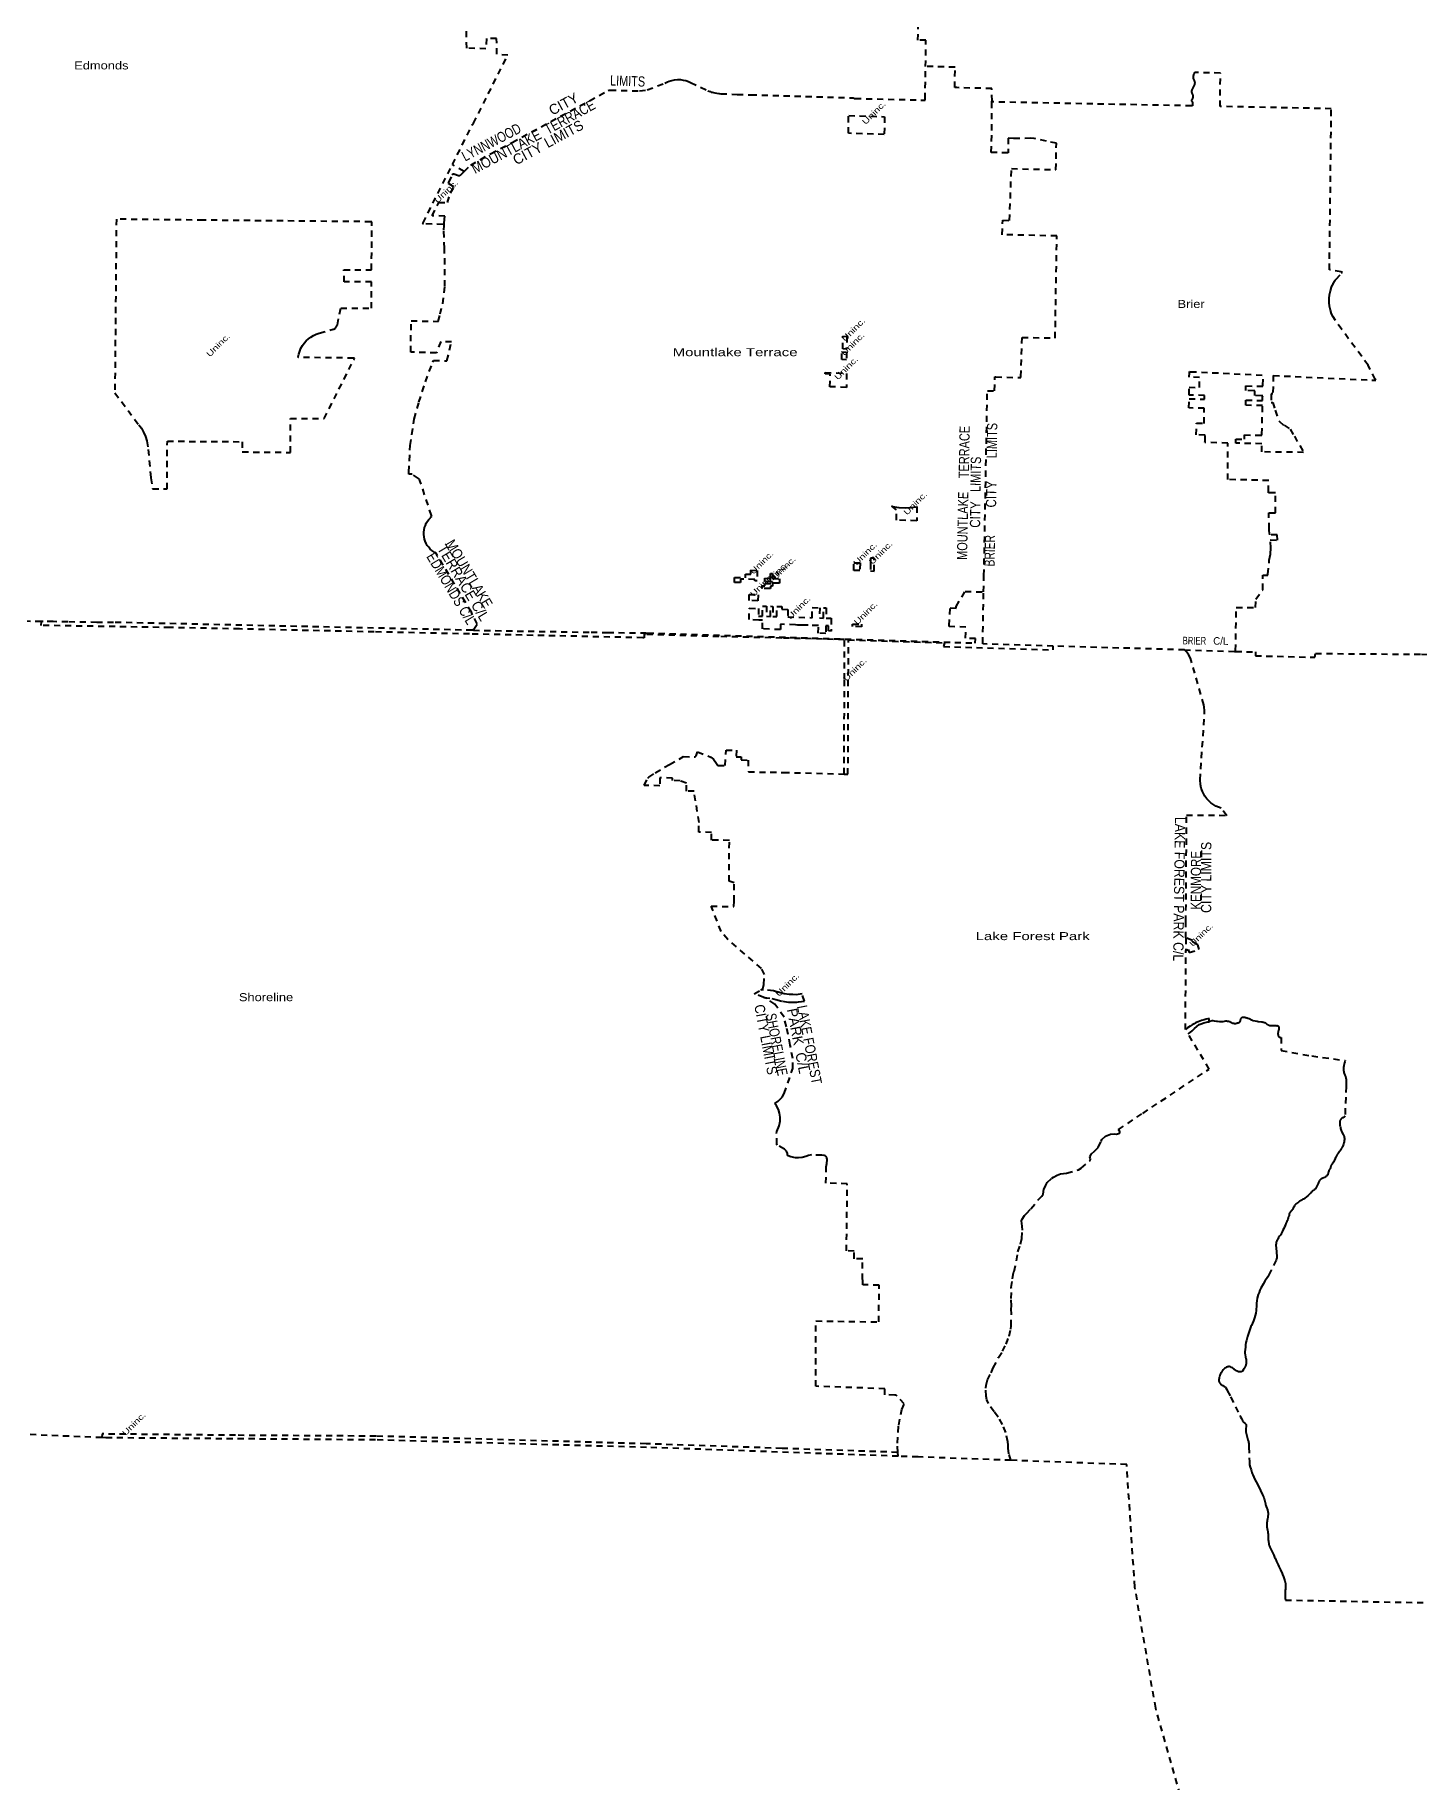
# Model space of a CAD drawing. Header units: feet. Extents: x -903180 to 1023491, y -707744 to 564635.
# Drawn here: x -336842 to -309608, y 81711 to 116093 of the extents above; entities that cross this region are included whole.
import ezdxf

# ---------------------------------------------------------------- set-up
doc = ezdxf.new("R2010")
doc.units = ezdxf.units.FT
doc.header["$LTSCALE"] = 80
doc.linetypes.add('SHORT_DASHED', pattern=[2.7, 1.5, -1.2])
doc.layers.add('13', color=7, linetype='SHORT_DASHED', lineweight=40)
doc.layers.add('15', color=7, linetype='Continuous')
doc.layers.add('36', color=7, linetype='Continuous')

msp = doc.modelspace()

# ---------------------------------------------------------------- linework, layer by layer
at = {"layer": '13'}
for p, q in [((-314034.21, 115194.09), (-314031.25, 115188.49)), ((-328396.42, 113407.29), (-328628.57, 113541.13)), ((-314222.35, 103990.49), (-316808.38, 104066.57)), ((-314196.83, 98321.77), (-314197.81, 98075.2)), ((-335523.68, 88488.8), (-340185.3, 88685.6))]:
    msp.add_line(p, q, dxfattribs=at)
for points in [[(-319317.74, 115472.92), (-319309.82, 115987.54), (-319466.86, 115990.99), (-319453.06, 117164.51)], [(-328628.57, 113541.13), (-328232, 114328.95), (-328213.29, 114355.37), (-327538.74, 115694.98), (-327753.19, 115712.88), (-327757.83, 116021.83), (-327957.4, 116021.83), (-327968.59, 115820.11), (-328347.01, 115831.95), (-328351.66, 116165.41)], [(-328396.42, 113407.29), (-328268.32, 113531.78), (-327875.2, 113755.64), (-327451.86, 113979.21), (-325563.18, 114997.18), (-325544.64, 115007.17), (-325523.18, 115006.59), (-324948.12, 114990.89), (-324795.96, 115013.16), (-324448.45, 115144.69), (-324435.48, 115150.47), (-324395.48, 115168.31), (-324363.61, 115181.88), (-324309.84, 115198.38), (-324254.63, 115209.17), (-324198.6, 115214.13), (-324142.36, 115213.21), (-324086.52, 115206.41), (-324031.7, 115193.82), (-323980.01, 115176.08), (-323971.97, 115172.72), (-323940.01, 115157.55), (-323599.9, 114996.1), (-323555.67, 114978.35), (-323535.59, 114970.29), (-323515.67, 114964.69), (-323466.56, 114950.88), (-323387.05, 114939.65), (-323380.48, 114938.72), (-323347.05, 114937.35), (-323024.66, 114924.09), (-322797.76, 114917.14), (-322777.76, 114916.53), (-322757.76, 114915.94), (-320743.44, 114854.42), (-320723.44, 114844.51), (-320703.44, 114844.03), (-319327.94, 114810.72), (-319327.62, 114831.42), (-319317.74, 115472.92)], [(-318011.49, 114773.86), (-318010.71, 114793.86), (-318012.28, 115037.26), (-318705.49, 115055.84), (-318740.2, 115056.56), (-318737.84, 115457.88), (-319317.74, 115472.92)], [(-314031.25, 115188.49), (-314027.81, 115180.29), (-314025.25, 115171.77), (-314023.59, 115163.03), (-314022.86, 115154.17), (-314023.05, 115145.28), (-314024.18, 115136.45), (-314026.22, 115127.8), (-314029.15, 115119.4), (-314067.11, 115037.12), (-314069.36, 115033.66), (-314074.3, 115024.67), (-314078.27, 115015.22), (-314081.23, 115005.4), (-314083.15, 114995.33), (-314084.01, 114985.11), (-314083.79, 114974.86), (-314082.51, 114964.69), (-314080.16, 114954.71), (-314076.79, 114945.03), (-314072.42, 114935.75), (-314067.11, 114926.98), (-314066.99, 114926.73), (-314062.97, 114916.46), (-314060.04, 114905.84), (-314058.23, 114894.96), (-314057.58, 114883.95), (-314058.07, 114872.94), (-314059.72, 114862.04), (-314062.49, 114851.37), (-314066.37, 114841.05), (-314071.3, 114831.19), (-314077.24, 114821.9), (-314077.53, 114821.64), (-314079.33, 114819.81), (-314080.93, 114817.8), (-314082.31, 114815.64), (-314083.46, 114813.34), (-314084.36, 114810.94), (-314085, 114808.45), (-314085.39, 114805.91), (-314085.5, 114803.35), (-314085.34, 114800.79), (-314084.92, 114798.25), (-314084.24, 114795.78), (-314083.3, 114793.39), (-314082.12, 114791.11), (-314080.7, 114788.97), (-314079.07, 114786.99), (-314077.24, 114785.19), (-314074.12, 114781.02), (-314071.14, 114776.09), (-314068.69, 114770.87), (-314066.8, 114765.43), (-314065.49, 114759.81), (-314064.77, 114754.09), (-314064.66, 114748.33), (-314064.37, 114716.58), (-314064.18, 114696.83), (-314084.18, 114697.23), (-317991.49, 114775.42), (-318011.49, 114773.86)], [(-312476.1, 109390.5), (-310481.62, 109298.03), (-310461.07, 109297.08), (-310471.64, 109318.18), (-310608.67, 109591.64), (-311129.29, 110297.16), (-311300.46, 110543.24), (-311328.92, 110607.55), (-311352.5, 110679.74), (-311368.41, 110754), (-311376.47, 110829.52), (-311376.59, 110905.46), (-311368.77, 110981.01), (-311353.1, 111055.32), (-311329.74, 111127.58), (-311308.95, 111174.48), (-311299.47, 111195.87), (-311289.76, 111214.48), (-311276.29, 111237.52), (-311271.16, 111244.51), (-311256.1, 111265.01), (-311239.09, 111284.51), (-311136.45, 111402.19), (-311117.24, 111424.21), (-311139, 111428.37), (-311371.15, 111472.67), (-311334.27, 114642.2), (-313521.82, 114685.97), (-313516.44, 115344.25), (-314001.55, 115353.52), (-314021.35, 115353.9), (-314035.55, 115333.61), (-314037.53, 115330.39), (-314043.7, 115317.52), (-314048.49, 115304.08), (-314051.84, 115290.21), (-314053.73, 115276.06), (-314054.13, 115261.79), (-314053.04, 115247.57), (-314050.46, 115233.53), (-314046.43, 115219.84), (-314041, 115206.64), (-314034.21, 115194.09)], [(-318175.46, 105131.68), (-318169.13, 105456.1), (-318102.16, 109091.01), (-317959.13, 109091.61), (-317956.15, 109345.14), (-317955.88, 109367.83), (-317935.91, 109363.48), (-317461.24, 109350.55), (-317441.3, 109350), (-317440.66, 109372.23), (-317418.48, 110142.19), (-316767.75, 110128.65), (-316735.08, 112138.5), (-317808.62, 112161.21), (-317799.65, 112445.26), (-317664.71, 112441.92), (-317627.98, 113463.25), (-316752.08, 113440.79), (-316743.56, 113961.9), (-316940.52, 114000.71), (-317180.48, 114055.68), (-317244.88, 114060.84), (-317584.64, 114053.43), (-317695.12, 114064.69), (-317695.78, 113772.09), (-318026.56, 113782.92), (-318013.33, 114218.15), (-318011.56, 114753.86), (-318011.49, 114773.86)], [(-328789.67, 112363.16), (-328812.13, 112364.47), (-329199.67, 112374.23), (-329215.76, 112374.63), (-329205.64, 112394.73), (-328628.57, 113541.13)], [(-328789.67, 112363.16), (-328788.28, 112383.97), (-328782.88, 112464.74), (-328774.07, 112527.95), (-329023.86, 112534.53), (-328895.86, 112797.01), (-328723.86, 112794.01), (-328668.53, 112982.88), (-328601.1, 113101.78), (-328684.82, 113158.29), (-328704.44, 113171.54), (-328698.23, 113191.79), (-328630.46, 113340.04), (-328621.29, 113360.1), (-328601.8, 113362.32), (-328510.09, 113326.21), (-328488.57, 113317.73), (-328470.09, 113335.69), (-328396.42, 113407.29)], [(-328215.75, 104377.44), (-328203.52, 104397.44), (-328139.09, 104502.77), (-328253.58, 104731.6), (-328938.9, 105874.96), (-328948.96, 105891.74), (-328974.46, 105906.66), (-328993.84, 105918), (-329030.6, 105945.03), (-329064.34, 105975.75), (-329094.68, 106009.84), (-329121.29, 106046.9), (-329143.88, 106086.55), (-329162.2, 106128.34), (-329176.05, 106171.81), (-329185.29, 106216.5), (-329189.8, 106261.9), (-329189.54, 106307.53), (-329184.51, 106352.88), (-329174.77, 106397.46), (-329160.43, 106440.77), (-329141.63, 106482.35), (-329118.59, 106521.74), (-329091.56, 106558.5), (-329060.84, 106592.23), (-329056.21, 106596.47), (-329034.96, 106615.94), (-329041.1, 106634.79), (-329266.24, 107326.23), (-329274.41, 107347.37), (-329293.97, 107361.06), (-329419.64, 107448.98), (-329484.12, 107451.01), (-329483.12, 107491.75), (-329459.89, 108013.02), (-329379.65, 108531.1), (-329287.54, 108865.37), (-329159.86, 109268.82), (-329014.59, 109654.54), (-328999.39, 109687.73), (-328734.51, 109679.31), (-328646.46, 110051.71), (-328858.39, 110058.44), (-328943, 109836.01), (-329424.52, 109851.3), (-329446.09, 109851.99), (-329439.89, 110468.12), (-328908.16, 110456.87), (-328870.42, 110601.59), (-328818.01, 110802.58), (-328776.21, 111146.76), (-328780.82, 111853.51), (-328785.27, 111873.51), (-328785.9, 111893.51), (-328797.15, 112251.28), (-328790.95, 112343.97), (-328789.67, 112363.16)], [(-313217.91, 103960.68), (-313217.59, 103980.71), (-313204, 104825.95), (-312825, 104823.95), (-312819, 104988.95), (-312683, 105175.95), (-312679, 105462.81), (-312602.42, 105462.29), (-312582.3, 105462.15), (-312580.53, 105480.84), (-312554.46, 105757.46), (-312533.06, 105878.14), (-312523.73, 106000.98), (-312535.33, 106155.92), (-312394.78, 106153.1), (-312398.48, 106253.2), (-312546.38, 106256.16), (-312554.16, 106334.02), (-312556.07, 106341.37), (-312556.75, 106374.02), (-312562.98, 106668.37), (-312563.4, 106688.32), (-312549.47, 106688.19), (-312435, 106687.17), (-312431, 107083.95), (-312551.8, 107084.81), (-312571.82, 107084.96), (-312571.39, 107105.99), (-312566.9, 107323.64), (-313368.95, 107345.53), (-313370.08, 108062.89), (-313800.42, 108072.58), (-313819.84, 108073.02), (-313819.71, 108093.03), (-313818.88, 108220.14), (-313990.65, 108221.8), (-313987.86, 108451.84), (-313837.88, 108449.9), (-313834.24, 108750.06), (-314135.24, 108752.26), (-314133.31, 108933.75), (-313831.2, 108925.01), (-313829.9, 108999.99), (-314132.54, 109007.1), (-314131.77, 109158.75), (-313930.8, 109153.26), (-313928.06, 109352.54), (-314129.95, 109358.93), (-314127.87, 109447), (-314127.66, 109467.07), (-314107.66, 109466.15), (-312674.96, 109399.72)], [(-311881.98, 107879.13), (-312704.3, 107887.07), (-312704.3, 108047.59), (-313193.43, 108059.05), (-313213.43, 108059.52), (-313213.43, 108078.38), (-313213.43, 108139.84), (-313044.52, 108138.64), (-313045.72, 108221.3), (-312726.7, 108215.65), (-312700.88, 108215.2), (-312700.47, 108235.3), (-312688.98, 108798.37), (-313015.04, 108806.8), (-313014.51, 108906.65), (-312686.94, 108898.43), (-312685.46, 108970.93), (-312684.99, 108993.93), (-312705.05, 108994.19), (-312840, 108995.95), (-312838.43, 109070.59), (-312836.83, 109090.56), (-312857.85, 109091.12), (-313013.52, 109095.22), (-313013.04, 109186.99), (-312702.32, 109178.84), (-312681.23, 109178.29), (-312680.82, 109198.32), (-312674.96, 109399.72)], [(-312476.1, 109390.5), (-312483.87, 109027.5), (-312517.42, 109028.7), (-312519.22, 108861.6), (-312483.28, 108861.6), (-312437.75, 108705.86), (-312363.48, 108495.02), (-312265.25, 108411.16), (-312145.46, 108334.5), (-312061.6, 108200.33), (-311881.98, 107879.13)], [(-322330.13, 105305.92), (-322329.92, 105333.35), (-322479.88, 105337.99), (-322479.41, 105400.54), (-322369.45, 105397.13), (-322368.71, 105497.16), (-322328.7, 105495.92)], [(-322328.7, 105495.92), (-322329.45, 105395.89), (-322189.49, 105391.57), (-322189.68, 105302.25), (-322330.13, 105305.92)], [(-328215.75, 104377.44), (-325899.79, 104338.98), (-325614.63, 104335.19), (-325594.63, 104334.92), (-325574.63, 104334.46), (-324826.31, 104324.09), (-324806.31, 104323.81), (-324786.31, 104322.2), (-318339.8, 104125.42), (-318336.12, 104212.5), (-318530.86, 104219.8), (-318526, 104438.89), (-318838.04, 104451.13), (-318854.08, 104451.76), (-318853.06, 104471.91), (-318834.27, 104817.4), (-318715.47, 104814.34), (-318714.98, 104844.78), (-318539.71, 105140.51), (-318175.46, 105131.68)], [(-316808.38, 104066.57), (-318193.92, 104110.21), (-318193.68, 104123.63), (-318175.46, 105131.68)], [(-328215.75, 104377.44), (-328235.75, 104377.96), (-335296.86, 104532.87), (-335624.99, 104532.89), (-336192.6, 104541.34), (-336481.34, 104547.7), (-336680.52, 104548.17), (-336716.07, 104548.76), (-337271.38, 104557.98)], [(-320919.55, 101548.63), (-320914.19, 103410.49), (-320914.19, 104193.29), (-322145.23, 104224.7), (-323386.65, 104254.16), (-324822.52, 104297.38), (-324852.22, 104297.85), (-324852.22, 104267.9), (-324852.22, 104228.86), (-324881.25, 104230.32), (-328292.31, 104304.42), (-330165.25, 104345.31), (-332817.76, 104403.01), (-334184.45, 104430.81), (-336717.2, 104472.96), (-336716.07, 104548.76)], [(-320919.55, 101548.63), (-320844.56, 101546.65), (-320835.55, 104186.85), (-318947.33, 104130.4), (-318962.13, 104055.77), (-316808.38, 103991.7), (-316808.38, 104066.57)], [(-314222.35, 103990.49), (-313239.63, 103961.14), (-313217.91, 103960.68)], [(-314110.98, 96586.38), (-314164.69, 96550.55), (-314202.19, 96520.38), (-314197.81, 98075.2), (-314148.66, 98094.13), (-314132.13, 98036.45), (-313932.74, 98097.41), (-313963.67, 98187.24), (-314080.87, 98252.2), (-314066.61, 98273.34), (-314196.83, 98321.77), (-314195.21, 98645.32), (-314182.43, 100738.61), (-313539.88, 100741.57), (-313392.7, 100728.75), (-313499.7, 100874.75), (-313609.15, 100917.9), (-313702.45, 100978.38), (-313782.67, 101057.33), (-313826.09, 101114.82), (-313870.53, 101202.41), (-313895.5, 101268.15), (-313911.16, 101340), (-313917.3, 101431.97), (-313827.88, 102723.9), (-313830.27, 102797.86), (-313835.03, 102861.09), (-313841.63, 102909.02), (-314107.46, 103831.43), (-314138.13, 103888.27), (-314162.53, 103924.74), (-314185.64, 103955.19), (-314222.35, 103990.49)], [(-313217.91, 103960.68), (-312829.2, 103950.71), (-312829.25, 103876.1), (-311660.09, 103845.9), (-311645, 103920.36), (-309556.97, 103905.16), (-309301.37, 103901.29), (-308794.67, 103883.27), (-308657.55, 103800.57), (-308123.83, 103781.87), (-308122.16, 103859.66), (-307502.88, 103838.21)], [(-324854.95, 101325.32), (-324781.98, 101464.52), (-324762.62, 101486.3), (-324638.95, 101573.59), (-324356.75, 101735.96), (-324084.01, 101891.19), (-323851.2, 101885.49), (-323834.17, 101907.01), (-323803.67, 101983.7)], [(-323803.67, 101983.7), (-323542.85, 101882.4), (-323488.88, 101841.56), (-323433.33, 101758.4), (-323403.55, 101715.79), (-323257.98, 101714.65), (-323242.05, 102020.56), (-323037.85, 102018.47), (-323041.89, 101887.32), (-322945.1, 101885.47), (-322948.75, 101824.62), (-322807.58, 101820.97), (-322804.54, 101591.01), (-322113.72, 101580.17), (-320919.55, 101548.63)], [(-323086.51, 99046.72), (-323084.03, 99404.55), (-323183.78, 99441.22), (-323178.23, 100241.33), (-323528.19, 100249.98), (-323527.15, 100400.01), (-323777.11, 100406.19), (-323775.78, 100596.87), (-323872.04, 101208.79), (-324021.5, 101212.48), (-324020.43, 101366.03), (-324145.28, 101415.6), (-324295.07, 101419.3), (-324294.72, 101469.31), (-324544.69, 101475.49), (-324545.82, 101316.9), (-324854.95, 101325.32)], [(-322557.49, 97298.12), (-322518.64, 97319.05), (-322496.99, 97405.72), (-322489.77, 97600.72), (-322545.64, 97724.12), (-323207.29, 98293.48), (-323340.63, 98451.28), (-323537.18, 98949.8), (-323087.26, 98938.68), (-323086.51, 99046.72)], [(-322498.4, 97151.04), (-322691.57, 97225.87), (-322557.49, 97298.12)], [(-322498.4, 97151.04), (-322339.96, 97133.62), (-322264.38, 97111.1), (-322130.71, 97076.75), (-322015.03, 97059.95), (-321902.01, 97056.24), (-321852.68, 97061.71), (-321818.35, 97063.93), (-321759.68, 97070.7), (-321700.68, 97078.75), (-321746.44, 97222.4), (-321864.79, 97203.47), (-321931.03, 97208.44), (-322001.75, 97209.59), (-322101.19, 97224.03), (-322224.28, 97255.66), (-322311.78, 97281.74), (-322505.77, 97300.1), (-322557.49, 97298.12)], [(-319866.77, 88199.09), (-319870.99, 88377.49), (-319845.98, 88732.1), (-319786.67, 89041.54), (-319736.97, 89152.47), (-319874.4, 89306.48), (-319880.63, 89311.3), (-319887.23, 89315.07), (-319894.77, 89318.73), (-319904.19, 89321.88), (-319912.04, 89323.87), (-319920.83, 89324.6), (-320120.35, 89331.58), (-320120.35, 89451.65), (-321477.05, 89498.82), (-321474.5, 90784.47), (-320239.05, 90767.29), (-320230.71, 91487.24), (-320553.8, 91495.87), (-320553.8, 91596.64), (-320559.43, 91601.24), (-320554.72, 92006.24), (-320724.68, 92010.85), (-320722.94, 92160.84), (-320872.91, 92164.91), (-320857.62, 93484.99), (-321277.51, 93496.37), (-321273.78, 93819.16), (-321258.7, 93886.77), (-321256.35, 93953.76), (-321255.56, 93968.3), (-321258.7, 93987.35), (-321263.02, 93998.55), (-321277.55, 94020.35), (-321295.61, 94035.48), (-321313.67, 94042.35), (-321356.07, 94047.06), (-321560.24, 94051.78), (-321621.5, 94042.35), (-321673.32, 94021.92), (-321747.14, 94003.06), (-321820.96, 93996.78), (-321874.35, 93998.35), (-321967.02, 94015.63), (-321987.71, 94022.46), (-322032.16, 94039.1), (-322031.92, 94079.27), (-322056.69, 94128.3), (-322091.2, 94169.25), (-322235.55, 94247.86), (-322241.44, 94263.49), (-322248.3, 94472.84), (-322241.26, 94513.94), (-322197.79, 94624.53), (-322177.29, 94714.78), (-322181.4, 94794.92), (-322192.84, 94873.13), (-322214.83, 94949.17), (-322250.92, 95021.39), (-322283.03, 95067.29), (-322218.81, 95107.68), (-322141.02, 95187.56), (-322100.48, 95260.96), (-321932.11, 95750.47), (-321932.11, 95951.93), (-321979.69, 96213.9), (-322054.1, 96575.54), (-322102.47, 96765.49), (-322280.57, 97021.19), (-322443.18, 97129.66), (-322498.4, 97151.04)], [(-317636.96, 88042.53), (-317677.24, 88172.07), (-317691.47, 88278.96), (-317690.44, 88333.33), (-317694.24, 88345.49), (-317699.14, 88406.01), (-317739.97, 88590.09), (-317801.41, 88748.36), (-317889.29, 88893.03), (-317969.9, 88995.25), (-318081.55, 89160.51), (-318114.35, 89235.66), (-318127.2, 89302.37), (-318132.22, 89463.62), (-318125.11, 89519.89), (-318096.98, 89624.11), (-318027.88, 89765.85), (-317987.79, 89863.8), (-317881.32, 90065.27), (-317802.49, 90188.69), (-317733.47, 90326.4), (-317672.03, 90488.42), (-317639.23, 90626.8), (-317632.05, 90687.1), (-317629.63, 90922.74), (-317631.92, 91015.45), (-317624.67, 91079.77), (-317635.99, 91227.05), (-317626.27, 91422.27), (-317631.89, 91444.53), (-317608.51, 91617.34), (-317587.97, 91745.88), (-317577.61, 91761.8), (-317531.45, 91968.42), (-317499.97, 92143.09), (-317452.74, 92299.34), (-317424.57, 92405.58), (-317413.37, 92572.57), (-317417.93, 92651.22), (-317428.08, 92754.15), (-317419.42, 92786.22), (-317373.74, 92859.9), (-317334.7, 92901.47), (-317244.41, 92992.45), (-317104.14, 93171.13), (-317091.91, 93178.96), (-317028.35, 93240.22), (-317003.41, 93282.06), (-316989.51, 93378.49), (-316956.2, 93436.29), (-316953.85, 93454.37), (-316924.66, 93508.22), (-316830.37, 93597.11), (-316801.85, 93614.71), (-316730.62, 93655.68), (-316663.67, 93682.63), (-316542.61, 93696.49), (-316305.86, 93760.54), (-316254.97, 93789.81), (-316078.97, 93941.63), (-316072.85, 93972.95), (-316082.93, 94014.04), (-316053.24, 94077.22), (-315992.28, 94129), (-315921.05, 94198.8), (-315865.41, 94319.15), (-315846.87, 94359.26), (-315775.72, 94421), (-315680.67, 94458.33), (-315602.05, 94465.59), (-315559.81, 94459.12), (-315501.2, 94478.67), (-315495.16, 94478.61), (-315488.91, 94498.7), (-315520.24, 94553.06), (-315046.06, 94871.03), (-313738.31, 95742.16), (-314150.62, 96433.87), (-314112.72, 96461.91), (-314070.98, 96496.72), (-314024.27, 96538.48), (-313981.54, 96582.24), (-313934.83, 96617.04), (-313897.07, 96634.94), (-313843.4, 96649.86), (-313762.91, 96668.75), (-313737.06, 96675.03)], [(-313737.06, 96675.03), (-313739.85, 96737.45), (-313795.99, 96725.08), (-313838.51, 96712.99), (-313887.66, 96696.56), (-313956.13, 96669.99), (-314005.95, 96649.68), (-314029.82, 96634.15), (-314072.79, 96610.27), (-314110.98, 96586.38)], [(-313595.69, 96678.38), (-313632.2, 96686.6), (-313658.52, 96689.89), (-313676.87, 96688.73), (-313722.35, 96678.96), (-313737.06, 96675.03)], [(-312458.74, 96596.19), (-312464.77, 96595.69), (-312475.68, 96594.53), (-312487.28, 96593.39), (-312497.28, 96592.55), (-312511.21, 96591.73), (-312522.78, 96591.63), (-312531.96, 96592.11), (-312538.18, 96592.61), (-312543.02, 96593.36), (-312548.24, 96594.68), (-312552.61, 96596.19), (-312555.85, 96597.45), (-312559.09, 96598.86), (-312565.66, 96602.16), (-312570.84, 96604.93), (-312578.19, 96608.89), (-312583.54, 96612.28), (-312588.88, 96616.06), (-312596.49, 96622.59), (-312606.73, 96632.01), (-312618.24, 96641.57), (-312623.14, 96644.96), (-312626.92, 96646.98), (-312630.94, 96648.8), (-312634.84, 96650.24), (-312650.43, 96654.39), (-312669.67, 96658.53), (-312676.84, 96659.79), (-312694.69, 96662.43), (-312708.02, 96664.06), (-312771.72, 96672.36), (-312794.48, 96676.44), (-312831, 96684.68), (-312868.89, 96694.4), (-312893.18, 96701.59), (-312898.41, 96703.28), (-312900.95, 96704.31), (-312905.23, 96706.49), (-312916.42, 96713.68), (-312922.83, 96716.85), (-312951.53, 96729.71), (-312975.98, 96739.25), (-312987.74, 96743.28), (-312997.93, 96746.4), (-313015, 96750.96), (-313023.26, 96752.69), (-313034.6, 96754.7), (-313039.24, 96755.35), (-313044.68, 96756), (-313051.4, 96756.6), (-313065.12, 96757.11), (-313075.81, 96756.61), (-313085.51, 96755.63), (-313089.54, 96754.8), (-313096.04, 96751.76), (-313099.98, 96748.63), (-313105.58, 96743.7), (-313112.65, 96736.21), (-313118.9, 96728.4), (-313122.52, 96720.84), (-313125.72, 96708.34), (-313128.02, 96694.6), (-313131.97, 96678.07), (-313135.26, 96671.17), (-313138.63, 96666.4), (-313143.33, 96661.87), (-313153.61, 96654.72), (-313165.86, 96648.14), (-313177.37, 96643.54), (-313191.35, 96639.42), (-313203.11, 96637.21), (-313216.68, 96635.56), (-313226.14, 96635.31), (-313236.42, 96635.23), (-313250.07, 96636.22), (-313266.19, 96638.93), (-313277.86, 96641.65), (-313286.91, 96644.44), (-313292.34, 96646.66), (-313297.77, 96649.7), (-313314.39, 96661.01), (-313320.66, 96664.99), (-313327.59, 96668.74), (-313335.98, 96671.7), (-313358.84, 96677.3), (-313376.61, 96680.75), (-313395.52, 96682.72), (-313413.71, 96681.98), (-313468.47, 96674.38), (-313480.96, 96673.2), (-313504.56, 96672.54), (-313531.21, 96673.12), (-313576.94, 96675.75), (-313595.69, 96678.38)], [(-312458.74, 96596.19), (-312450.4, 96596.88), (-312438.99, 96597.51), (-312429.4, 96597.55), (-312425.91, 96597.48), (-312420.75, 96597.14), (-312414.69, 96596.63), (-312403.81, 96595.54), (-312399.09, 96595.22), (-312397.77, 96595.54), (-312396.74, 96596.01), (-312394.69, 96597.39), (-312392.21, 96599.09), (-312391.05, 96599.72), (-312390.2, 96600.03), (-312389.32, 96600.16), (-312388.53, 96600), (-312387.65, 96599.53), (-312386.56, 96598.39), (-312385.11, 96596.75), (-312383.79, 96595.18), (-312382.82, 96593.95), (-312381.26, 96591.94), (-312380.43, 96590.84), (-312379.06, 96588.86), (-312377.95, 96587.1), (-312377.19, 96585.86), (-312376.53, 96584.69), (-312375.32, 96582.51), (-312374.27, 96580.38), (-312373.34, 96578.37), (-312371.99, 96575.15), (-312370.98, 96572.27), (-312370.4, 96570.45), (-312369.59, 96567.64), (-312369.12, 96565.55), (-312368.41, 96562.32), (-312368.04, 96559.89), (-312367.68, 96557.4), (-312367.45, 96555.13), (-312367.24, 96552.49), (-312367.09, 96550.1), (-312367.07, 96548.67), (-312367.06, 96544.47), (-312367.17, 96541.45), (-312367.23, 96539.85), (-312367.5, 96536.36), (-312367.66, 96534.11), (-312367.8, 96532.74), (-312368.02, 96530.97), (-312368.17, 96529.72), (-312368.72, 96525.92), (-312369.44, 96521.44), (-312370.09, 96517.71), (-312371.17, 96512.29), (-312371.74, 96509.57), (-312380.27, 96472.35), (-312381.75, 96464.77), (-312382.69, 96459.84), (-312383.6, 96453.08), (-312384.2, 96447.52), (-312384.36, 96444.76), (-312384.55, 96437.02), (-312384.46, 96433.28), (-312384.15, 96428.85), (-312383.8, 96425.99), (-312382.65, 96418.86), (-312382.25, 96415.81), (-312381.47, 96408.85), (-312381.15, 96406.28), (-312380.93, 96404.76), (-312380.86, 96404.31), (-312380.6, 96402.78), (-312380.09, 96400.26), (-312379.67, 96398.55), (-312379.23, 96397.05), (-312378.66, 96395.36), (-312378.03, 96393.7), (-312377.52, 96392.51), (-312376.98, 96391.38), (-312376.34, 96390.14), (-312375.75, 96389.09), (-312375.14, 96388.13), (-312374.33, 96386.94), (-312373.44, 96385.73), (-312372.22, 96384.25), (-312371.34, 96383.24), (-312368.72, 96380.61), (-312365.82, 96378.01), (-312363.29, 96376.05), (-312360.49, 96374.12), (-312357.91, 96372.56), (-312354.66, 96370.84), (-312351.48, 96369.47), (-312348.9, 96368.46)], [(-312348.9, 96368.46), (-312345.84, 96367.49), (-312343.8, 96366.87), (-312341.36, 96366.28), (-312338.64, 96365.69)], [(-312338.64, 96365.69), (-312334.94, 96364.99), (-312331.28, 96364.43), (-312323.29, 96363.51), (-312318.88, 96363.05), (-312320.94, 96106.17), (-311719.14, 96000.14), (-311061.54, 95909.89), (-311067.9, 95883.71), (-311073.16, 95863.68), (-311086.68, 95813.12), (-311089.19, 95803.42), (-311090.88, 95796.41), (-311092.51, 95789.09), (-311093.76, 95780.7), (-311094.89, 95770.82), (-311095.39, 95764.31), (-311095.76, 95753.8), (-311095.64, 95744.41), (-311095.38, 95737.65), (-311094.51, 95727.33), (-311093.32, 95716.25), (-311091.88, 95706.43), (-311089.82, 95695.73), (-311088.12, 95687.53), (-311085.49, 95676.45), (-311080.36, 95657.18), (-311075.79, 95642.59), (-311068.47, 95620.82), (-311067.16, 95618), (-311064.59, 95613.62), (-311060.86, 95607.78), (-311057.92, 95598.9), (-311053.67, 95585.5), (-311051.79, 95578.12), (-311048.79, 95566.17), (-311046.97, 95556.35), (-311045.1, 95542.9), (-311044.03, 95528.63), (-311043.47, 95519.49), (-311042.78, 95484.2), (-311042.94, 95455.92), (-311042.51, 95424.01), (-311042.39, 95413.77), (-311042.75, 95408.24), (-311042.63, 95404.93), (-311042.08, 95402.47), (-311066.05, 94814.77), (-311068.16, 94813.26), (-311070.05, 94811.67), (-311071.95, 94809.93), (-311073.47, 94808.44), (-311075.19, 94806.52), (-311078.41, 94802.89), (-311080.33, 94800.66), (-311083.36, 94797.14), (-311085.73, 94794.51), (-311087.89, 94792.34), (-311089.23, 94791.04), (-311090.73, 94789.71), (-311092.42, 94788.32), (-311093.82, 94787.33), (-311094.89, 94786.68), (-311095.78, 94786.1), (-311096.47, 94785.76), (-311097.51, 94785.3), (-311098.99, 94784.76), (-311100.58, 94784.33), (-311102.79, 94783.92), (-311106.38, 94783.44), (-311110.89, 94782.97), (-311112.92, 94782.69), (-311114.81, 94782.35), (-311116.72, 94781.89), (-311118.64, 94781.29), (-311120.16, 94780.68), (-311121.72, 94779.84), (-311122.76, 94779.2), (-311124.07, 94778.2), (-311129.01, 94774.27), (-311133.48, 94770.23), (-311138.02, 94765.96), (-311141.77, 94762.16), (-311145.82, 94757.56), (-311149.68, 94752.52), (-311152.72, 94748.29), (-311156.1, 94742.98), (-311159.11, 94737.43), (-311161.9, 94731.17), (-311163.56, 94726.44), (-311165.02, 94721.47), (-311166.55, 94713.92), (-311167.2, 94709.11), (-311168.03, 94702.57), (-311168.58, 94695.51)], [(-311168.4, 94661.28), (-311167.26, 94647.61), (-311164.68, 94630.53), (-311162.34, 94618.87), (-311156.33, 94591.85), (-311151.66, 94571.96), (-311146.87, 94553.78), (-311140.49, 94532.9), (-311136.44, 94522.22), (-311125.26, 94499.5), (-311103.16, 94457.74), (-311088.05, 94428.27), (-311082.16, 94413.41), (-311078.96, 94398.67), (-311077.24, 94377.92), (-311077.86, 94356.06), (-311079.21, 94334.56), (-311082.41, 94310.98), (-311086.33, 94291.82), (-311093.46, 94267.5), (-311101.07, 94246.87), (-311115.56, 94214.82), (-311124.99, 94196.12), (-311136.13, 94175.57), (-311148.21, 94154.72), (-311160, 94136.36), (-311171.12, 94120.76), (-311186.17, 94100.56), (-311202.44, 94078.68), (-311216.62, 94059.04), (-311231.17, 94036.19), (-311238.9, 94022.01), (-311243.87, 94011.94), (-311257.75, 93979.21), (-311276.23, 93935.74), (-311288.45, 93907.25), (-311316.33, 93872.8), (-311336.29, 93848.42), (-311338.56, 93845.65), (-311340.38, 93842.92), (-311341.97, 93840.03), (-311343.11, 93837.58), (-311344.28, 93834.78), (-311345.41, 93831.46), (-311346.79, 93826.58), (-311348.05, 93820.68), (-311351.17, 93803.62), (-311352.06, 93799.23), (-311353.22, 93794.56), (-311354.48, 93790.66), (-311355.62, 93787.56), (-311356.42, 93785.53), (-311358.14, 93782.25), (-311360.75, 93777.92), (-311364.28, 93772.98), (-311373.83, 93760.88), (-311376.47, 93757.5), (-311378.93, 93753.91), (-311381.45, 93749.82), (-311383.72, 93745.34), (-311385.41, 93740.7), (-311389.99, 93721.21), (-311401.32, 93670.19), (-311402.82, 93665.57), (-311405.64, 93660.41), (-311409.45, 93654.89), (-311417.55, 93646.04), (-311427.13, 93638.31), (-311438.43, 93629.22), (-311449.11, 93621.24), (-311468.03, 93610.87), (-311504.38, 93594.65), (-311515.98, 93589.3), (-311527.28, 93583.35), (-311534.4, 93578.92), (-311541.34, 93574.2), (-311548.22, 93568.67), (-311556.75, 93560.45), (-311567.31, 93548.29), (-311576.1, 93535.88), (-311581.81, 93525.99), (-311588.38, 93512.55), (-311596.1, 93493.45), (-311607.65, 93461.64), (-311612.68, 93448.19), (-311616.06, 93440.02), (-311619.62, 93432.03), (-311622.63, 93425.77), (-311630.18, 93410.66), (-311636.99, 93398.81), (-311643.69, 93389.16), (-311649.46, 93381.98), (-311655.54, 93376.14), (-311661.74, 93371.72), (-311669.42, 93366.87)], [(-311168.58, 94695.51), (-311168.95, 94686.71), (-311169.1, 94680.11), (-311168.99, 94671.68), (-311168.4, 94661.28)], [(-311700.73, 93346.67), (-311703.79, 93343.68), (-311710.09, 93336.75), (-311715.61, 93330.18), (-311725.96, 93317.19), (-311736.98, 93303.31), (-311741.09, 93298.59), (-311748.22, 93290.97), (-311755.1, 93284.53), (-311767.75, 93273.66), (-311771.06, 93270.65), (-311781.75, 93261.75), (-311792.43, 93252.72), (-311821.91, 93229.21), (-311857.71, 93202.25), (-311884.42, 93183.58), (-311900.57, 93172.78), (-311915.12, 93164.06), (-311941.59, 93149.63), (-311948.1, 93145.95), (-311957.13, 93140.36), (-311964, 93135.76), (-311973.09, 93128.82), (-311982.79, 93121.08), (-311998.08, 93110.16), (-312019.2, 93095.73), (-312027.12, 93089.96), (-312032.77, 93085.48), (-312037.13, 93081.92), (-312041.99, 93077.38), (-312047.51, 93071.24), (-312052.92, 93064.3), (-312058.2, 93056.32), (-312067.35, 93039.43), (-312073.67, 93025.98), (-312083.75, 93004.19), (-312091.54, 92989.52), (-312098.61, 92978.47), (-312103.4, 92972.39), (-312112.49, 92962.75), (-312120.17, 92955.44), (-312125.39, 92950.16), (-312129.26, 92945.8), (-312136.75, 92935.67), (-312143.51, 92925.97), (-312149.22, 92916.51), (-312155.91, 92903.74), (-312160.46, 92894.11), (-312162.73, 92888.64), (-312164.39, 92884.78), (-312165.49, 92881.71), (-312166.35, 92878.02), (-312166.6, 92873.79), (-312166.35, 92859.79), (-312166.66, 92855), (-312167.33, 92851.93), (-312168.32, 92849.23), (-312170.4, 92845.3), (-312174.21, 92839.96), (-312179.92, 92832.28), (-312182.62, 92827.74), (-312183.73, 92825.1), (-312184.6, 92821.48), (-312185.03, 92818.9), (-312185.27, 92807.54), (-312185.64, 92803.06), (-312186.68, 92798.95), (-312199.71, 92765.25), (-312208.5, 92742.78), (-312213.65, 92730.19), (-312219.85, 92715.47), (-312226.18, 92700.73), (-312238.64, 92672.36), (-312252.88, 92640.01), (-312268.6, 92605.01), (-312285.42, 92568.91), (-312300.9, 92536.25), (-312311.71, 92513.9), (-312320.37, 92497.93), (-312330.44, 92482.22), (-312348.37, 92457.9), (-312353.72, 92451.08), (-312373, 92425.06), (-312389.46, 92397.18), (-312398.18, 92380.6), (-312405.17, 92365.13), (-312410.94, 92351.5), (-312416.96, 92332.83), (-312420.15, 92318.95), (-312422.36, 92304.34), (-312423.72, 92288.37), (-312424.09, 92262.95), (-312422.12, 92237.03), (-312411.07, 92124.9), (-312405.05, 92069.52)], [(-311669.42, 93366.87), (-311689.68, 93355.45), (-311694.71, 93351.58), (-311700.73, 93346.67)], [(-312421.39, 91983.67), (-312520.13, 91782.14), (-312557.95, 91706.98), (-312586.45, 91654.92), (-312642.45, 91566), (-312677.33, 91509.51), (-312721.54, 91431.4), (-312738.73, 91394.07), (-312756.91, 91347.89), (-312771.64, 91302.69), (-312790.8, 91230.97), (-312801.61, 91181.36), (-312806.52, 91135.18), (-312809.47, 91099.32), (-312814.38, 90993.7), (-312820.76, 90939.66), (-312829.6, 90895.94), (-312843.85, 90844.36), (-312849.37, 90825.2), (-312862.88, 90789.58), (-312884.13, 90742.67), (-312907.45, 90696.33), (-312918.01, 90674.22), (-312932.75, 90638.6), (-312964.2, 90541.08), (-312983.84, 90476.96), (-313005.71, 90401.55), (-313015.04, 90363.96), (-313021.67, 90312.87), (-313023.39, 90277.01), (-313028.31, 90219.77), (-313029.66, 90212.89), (-313031.99, 90205.65), (-313033.59, 90199.75), (-313034.94, 90192.38), (-313035.55, 90184.03), (-313035.8, 90169.29), (-313034.69, 90153.32), (-313030.39, 90122.73), (-313019.83, 90072.74), (-313014.43, 90046.71), (-313011.72, 90023.99), (-313010.13, 90005.44), (-313010, 89982.96), (-313010.49, 89958.39), (-313011.85, 89940.58), (-313013.57, 89928.18), (-313017.12, 89912.21), (-313020.32, 89902.14), (-313026.58, 89886.54), (-313038.5, 89865.29), (-313049.31, 89847.24), (-313062.82, 89826.97), (-313085.06, 89798.6), (-313090.22, 89793.19), (-313096.48, 89788.89), (-313103.85, 89786.07), (-313113.56, 89783.49), (-313127.31, 89782.14), (-313138, 89782.14), (-313149.67, 89783.24), (-313161.83, 89785.7), (-313175.09, 89789.51), (-313189.47, 89795.52), (-313204.09, 89803.39), (-313222.02, 89816.53), (-313243.77, 89835.69), (-313256.17, 89846.37), (-313272.01, 89857.68), (-313280.12, 89862.59), (-313296.82, 89871.44), (-313316.23, 89880.77), (-313330.72, 89885.56), (-313338.71, 89887.4), (-313346.45, 89888.39), (-313353.58, 89887.65), (-313362.3, 89885.56), (-313377.16, 89880.15), (-313394.36, 89873.15), (-313413.89, 89863.7), (-313429.48, 89853.99), (-313437.47, 89847.97), (-313447.29, 89839.14), (-313460.43, 89826.36), (-313476.64, 89806.71), (-313486.47, 89792.83), (-313495.43, 89778.09), (-313504.52, 89761.51), (-313513.24, 89743.46), (-313525.04, 89715.7), (-313535.48, 89684.25), (-313537.75, 89677.31), (-313539.35, 89670.93), (-313542.79, 89655.94), (-313545.13, 89642.48)], [(-312405.05, 92069.52), (-312405.18, 92048.76), (-312407.76, 92027.76), (-312412.92, 92007.01), (-312421.39, 91983.67)], [(-313547.45, 89614.96), (-313547.5, 89610.61), (-313547.25, 89607.33), (-313546.79, 89603.46), (-313545.97, 89599.59), (-313544.92, 89596.55), (-313543.75, 89593.88), (-313542.25, 89590.99), (-313537.83, 89583.44), (-313530.21, 89569.49), (-313524.38, 89558.74), (-313521.7, 89554.1), (-313519.03, 89550), (-313517.4, 89547.67), (-313514.85, 89544.66), (-313512.24, 89541.74), (-313509.32, 89538.95), (-313506.4, 89536.3), (-313500.44, 89531.6), (-313490, 89524.69), (-313479.92, 89519), (-313467.39, 89512.42), (-313442.12, 89498.51), (-313424.42, 89486.22), (-313416.56, 89477.87), (-313408.95, 89466.07), (-313391.01, 89436.83), (-313380.94, 89417.42), (-313315.84, 89289.16), (-313131.8, 88922.58), (-313119.27, 88897.14), (-313104.16, 88866.55), (-313083.89, 88823.55), (-313079.22, 88813.97), (-313075.79, 88807.46), (-313071.73, 88802.42), (-313067.68, 88797.75), (-313060.43, 88791.12), (-313037.09, 88772.81), (-313027.51, 88764.95), (-313021.37, 88759.3), (-313017.68, 88755.24), (-313014.36, 88750.69), (-313012.89, 88748.52), (-313010.77, 88744.12), (-313009.63, 88741.02), (-313008.71, 88737.24), (-313008.28, 88733.89), (-313008.19, 88731.53), (-313008.37, 88728.52), (-313015.28, 88647.49), (-313016.14, 88633.85), (-313016.26, 88621.81), (-313015.4, 88603.38), (-313011.83, 88577.71), (-313005.94, 88550.19), (-312998.44, 88523.9), (-312989.97, 88496.62), (-312974.37, 88447.35), (-312968.6, 88426.47), (-312965.04, 88412.34), (-312960.65, 88390.52), (-312957.95, 88371.72), (-312955, 88305.37), (-312950.83, 88090.49), (-312947.39, 88012.35), (-312942.72, 87954.12), (-312940.51, 87937.17), (-312938.05, 87924.89), (-312913.48, 87856.34), (-312895.79, 87802.03), (-312888.91, 87783.11), (-312877.85, 87756.82), (-312837.31, 87666.41), (-312814.46, 87619.24), (-312763.35, 87517.76), (-312730.42, 87451.91), (-312687.66, 87364.44), (-312663.83, 87308.42), (-312652.77, 87284.1), (-312647.12, 87265.42), (-312641.71, 87241.83), (-312636.8, 87211.12), (-312631.27, 87184.21), (-312626.85, 87166.39), (-312623.47, 87156.13), (-312616.22, 87136.78), (-312602.47, 87102.02), (-312597.8, 87088.44), (-312591.9, 87070.31), (-312587.85, 87055.88), (-312584.35, 87040.65), (-312583.06, 87034.75), (-312581.22, 87022.9), (-312579.93, 87010.24)], [(-313545.13, 89642.48), (-313546.66, 89627.87), (-313547.19, 89620.33), (-313547.45, 89614.96)], [(-319866.77, 88199.09), (-322065.95, 88274.65), (-322141.62, 88277.83), (-324813, 88367.45), (-330130.91, 88518.37), (-332896.77, 88535.33), (-335522.24, 88561.57), (-335523.68, 88488.8)], [(-319855.32, 88122.61), (-324809.4, 88297.22), (-330141.6, 88443.85), (-335447.82, 88485.6), (-335523.68, 88488.8)], [(-317636.96, 88042.53), (-319463.9, 88108.82), (-319855.32, 88122.61), (-319866.77, 88199.09)], [(-314131.83, 80840.72), (-314789.39, 83166.49), (-315200.23, 85548.25), (-315359.85, 87959.91), (-317636.96, 88042.53)], [(-312579.93, 87010.24), (-312579.32, 86999.92), (-312579.14, 86982.23), (-312579.26, 86977.13), (-312579.75, 86965.88), (-312580.61, 86954.77)], [(-312580.61, 86954.77), (-312584.95, 86918.33), (-312590.23, 86890.2), (-312595.88, 86858.14), (-312598.83, 86841.06), (-312601.17, 86825.7), (-312603.75, 86803.34), (-312604.98, 86785.28), (-312604.98, 86768.58), (-312603.63, 86752.98), (-312601.05, 86733.81), (-312594.67, 86700.88), (-312587.67, 86666.36), (-312582.5, 86640.19), (-312580.42, 86623.85), (-312578.33, 86592.15), (-312577.71, 86528.03), (-312577.34, 86507.89), (-312576.73, 86494.99), (-312575.87, 86482.94), (-312574.76, 86472.01), (-312573.41, 86460.7), (-312571.94, 86450.38), (-312569.97, 86437.48), (-312565.55, 86413.89), (-312561.49, 86395.83), (-312554.12, 86368.43), (-312549.7, 86353.57), (-312542.33, 86331.94), (-312532.62, 86308.11), (-312518.86, 86278.51), (-312499.82, 86240.29), (-312473.53, 86188.57), (-312466.78, 86175.41), (-312449.21, 86138.31), (-312438.4, 86114.97), (-312434.34, 86106.13), (-312410.27, 86054.28), (-312379.55, 85987.19), (-312365.17, 85955), (-312336.3, 85890.5), (-312304.48, 85818.24), (-312294.28, 85794.9), (-312276.59, 85751.9), (-312267.88, 85728.43), (-312255.84, 85691.95), (-312249.94, 85670.2), (-312238.88, 85615.77), (-312234.83, 85588.38), (-312233.23, 85570.93), (-312233.11, 85552.26), (-312234.82, 85527.2), (-312236.79, 85510), (-312239.98, 85485.43), (-312243.67, 85455.33), (-312245.39, 85429.9), (-312245.51, 85410.49), (-312243.79, 85367), (-312243.05, 85352.26), (-312240.1, 85314.18), (-312238.75, 85300.54), (-312238.02, 85293.66), (-309504.75, 85241.48)]]:
    msp.add_lwpolyline(points, dxfattribs=at)
for points in [[(-320830.97, 114507.24), (-320126.15, 114484.35), (-320129.52, 114134.27), (-320834.33, 114157.17)], [(-335269.88, 109050.28), (-334798.39, 108421.46), (-334748.05, 108351.8), (-334703.64, 108274.43), (-334667.56, 108192.82), (-334640.21, 108107.9), (-334612.95, 107933.36), (-334562.3, 107379.19), (-334526.84, 107160.2), (-334241.02, 107158.24), (-334236.59, 108098.24), (-332761.62, 108088.13), (-332762.57, 107888.13), (-331813.43, 107877.67), (-331813.39, 108546.07), (-331152.22, 108544.65), (-330563.48, 109709.08), (-330551.55, 109732.73), (-330573.39, 109733.02), (-331661.42, 109747.33), (-331660.27, 109755.62), (-331648.53, 109814.32), (-331630.71, 109871.48), (-331607.02, 109926.46), (-331577.71, 109978.66), (-331543.11, 110027.51), (-331503.59, 110072.48), (-331459.58, 110113.07), (-331411.58, 110148.83), (-331360.09, 110179.39), (-331305.7, 110204.39), (-331248.99, 110223.57), (-330972.28, 110300.17), (-330972.21, 110300.2), (-330960.48, 110304.72), (-330949.29, 110310.45), (-330938.75, 110317.32), (-330929, 110325.25), (-330920.12, 110334.15), (-330912.23, 110343.94), (-330905.4, 110354.49), (-330899.71, 110365.71), (-330895.22, 110377.45), (-330891.99, 110389.6), (-330821.9, 110715.44), (-330219.61, 110713.28), (-330219.02, 111233.6), (-330758.87, 111233.6), (-330762.62, 111473.6), (-330219.02, 111473.6), (-330210.88, 112396.7), (-330210.78, 112416.68), (-330232.6, 112416.89), (-333531.83, 112447.73), (-335239.47, 112467.56)], [(-320944.33, 110163.37), (-320869.34, 110161.47), (-320871.15, 109911.43), (-320946.14, 109913.34)], [(-320964.56, 109853.79), (-320871.58, 109851.44), (-320872.67, 109701.41), (-320965.64, 109703.77)], [(-321194.87, 109418.03), (-321291.47, 109421.24), (-321292.04, 109451.25), (-320872, 109433.05), (-320872.96, 109157.89), (-321198.77, 109169.55)], [(-319490.64, 106810.12), (-319492.53, 106531.24), (-319892.44, 106546.16), (-319891.1, 106745.23), (-319985.85, 106823.52), (-319959.22, 106815.66), (-319834.78, 106793.87), (-319709.66, 106787.62), (-319613.57, 106793.82)], [(-322758.25, 105559.23), (-322628.25, 105555.2), (-322629.78, 105350.15), (-322679.78, 105351.7), (-322679.59, 105376.72), (-322959.53, 105385.39), (-322960.05, 105315.37), (-323080.03, 105319.09), (-323079.29, 105419.11), (-322859.34, 105412.3), (-322858.82, 105482.32), (-322758.84, 105479.22)], [(-320607.12, 105702.69), (-320608.73, 105553.11), (-320728.22, 105556.38), (-320727.09, 105706.41)], [(-320402.34, 105693.73), (-320404.61, 105545.98), (-320328.3, 105543.98), (-320326.42, 105794.05), (-320401.76, 105795.83)], [(-322329.43, 105295.83), (-322329.89, 105245.76), (-322370.57, 105247.09), (-322370.95, 105197.06), (-322530.9, 105202.02), (-322530.52, 105252.04), (-322480.53, 105250.49), (-322480.16, 105300.5)], [(-322789.59, 105082.64), (-322614.93, 105077.32), (-322615.38, 104957.28), (-322790.04, 104962.61)], [(-322026.85, 104639.19), (-321551.91, 104624.71), (-321551.16, 104823.76), (-321401.17, 104820.2), (-321401.92, 104620.13), (-321326.93, 104617.84), (-321326.18, 104817.91), (-321276.19, 104816.39), (-321276.94, 104616.31), (-321176.95, 104613.26), (-321177.88, 104363.18), (-321227.88, 104364.71), (-321227.5, 104464.74), (-321277.5, 104466.27), (-321278.07, 104316.22), (-321428.05, 104320.8), (-321427.48, 104470.84), (-321627.46, 104476.94), (-321714.85, 104480.67), (-321837.38, 104480.67), (-321877.42, 104484.56), (-322174.33, 104497.53), (-322172.8, 104390.25), (-322527.74, 104404.35), (-322527.07, 104579.43), (-322596.54, 104577.35), (-322787.05, 104587.34), (-322786.21, 104812.42), (-322606.23, 104806.93), (-322606.79, 104656.88), (-322526.8, 104654.44), (-322526.05, 104854.51), (-322446.05, 104852.07), (-322446.81, 104652), (-322371.82, 104649.71), (-322371.06, 104849.79), (-322321.06, 104848.26), (-322321.82, 104648.19), (-322246.83, 104645.9), (-322246.07, 104845.97), (-322146.08, 104842.92), (-322146.27, 104792.91), (-322026.28, 104789.25)], [(-320752.37, 104500.28), (-320577.38, 104494.95), (-320577.56, 104444.92), (-320752.55, 104450.27)]]:
    msp.add_lwpolyline(points, close=True, dxfattribs=at)

# ---------------------------------------------------------------- texts
at = {"layer": '15'}
for s, height, rotation, width, p in [('LIMITS', 200, 358.003, 0.8, (-325528.23, 115099.47)), ('TERRACE', 201.3, 28.824, 0.85, (-326750.15, 114127.62)), ('LYNNWOOD', 201.3, 27.659, 0.8, (-328376.99, 113599.22)), ('MOUNTLAKE', 201.3, 28.159, 0.9, (-328183.44, 113354.61)), ('LIMITS', 201.3, 28.324, 0.95, (-326751.53, 113862.84)), ('TERRACE', 201.3, 88.945, 0.8, (-318466.65, 107368.93)), ('LIMITS', 201.3, 88.945, 0.8, (-317918.14, 107762.28)), ('LIMITS', 201.3, 88.945, 0.8, (-318237.57, 107098.03)), ('CITY', 201.3, 88.945, 0.85, (-317930.56, 106791.95)), ('MOUNTLAKE', 201.3, 88.945, 0.8, (-318500.74, 105761.43)), ('CITY', 201.3, 88.945, 0.85, (-318245.44, 106393.07)), ('EDMONDS C/L', 201.3, 300.938, 0.85, (-329146.84, 105829.01)), ('TERRACE C/L', 201.3, 300.938, 0.95, (-328934.58, 105986.94)), ('MOUNTLAKE', 201.3, 300.938, 0.9, (-328771.31, 106084.97)), ('BRIER', 201.3, 88.945, 0.75, (-317960.07, 105633.14)), ('BRIER', 150, 359.417, 0.75, (-314258.11, 104099.66)), ('C/L', 150, 359.417, 0.95, (-313658.42, 104093.67)), ('LAKE FOREST PARK C/L', 201.3, 269.228, 0.9, (-314409.01, 100705.72)), ('CITY LIMITS', 201.3, 89.857, 0.9, (-313697.56, 98813.97)), (' KENMORE', 201.3, 89.857, 0.85, (-313899.12, 98814.47)), ('CITY LIMITS', 201.3, 280.938, 0.9, (-322690.89, 96992.29)), ('LAKE FOREST', 201.3, 280.938, 0.85, (-321850.2, 96977.01)), ('SHORELINE', 201.3, 280.938, 0.8, (-322461.61, 96818.96))]:
    msp.add_text(s, height=height, rotation=rotation, dxfattribs=dict(at, width=width)).set_placement(p)
for s, height, rotation, p in [('CITY', 200, 28.324, (-326662.11, 114502.72)), ('CITY', 201.3, 28.324, (-327370.17, 113525.57)), ('PARK  C/L', 201.3, 280.938, (-322048.9, 96915.82))]:
    msp.add_text(s, height=height, rotation=rotation, dxfattribs=at).set_placement(p)
at = {"layer": '36'}
for s, width, p in [('Edmonds', 1.2, (-336068.91, 115414.55)), ('Brier', 1.2, (-314359.5, 110720.49)), ('Mountlake Terrace', 1.4, (-324294.8, 109771.24)), ('Lake Forest Park', 1.4, (-318332.58, 98279.92)), ('Shoreline', 1.2, (-332828.58, 97078.32))]:
    msp.add_text(s, height=157.5, dxfattribs=dict(at, width=width)).set_placement(p)
at = {"layer": '36', "width": 1.35}
for rotation, p in [(45, (-320498.52, 114318.17)), (44, (-328920.67, 112771.75)), (45, (-320903.68, 110048.75)), (45, (-333400.83, 109745.65)), (45, (-320914.78, 109765.69)), (45, (-321044.39, 109291.21)), (45, (-319683.92, 106632.87)), (45, (-320671.63, 105639.76)), (45, (-320363.98, 105661.35)), (45, (-322706.44, 105467.04)), (45, (-322425.78, 105245.75)), (45, (-322269.25, 105359.09)), (45, (-322701.04, 105024.46)), (45, (-321977.79, 104576.48)), (45, (-320660.84, 104473.93)), (45, (-320874.38, 103362.02)), (45, (-314059.51, 98141.58)), (45, (-322202.11, 97158.1)), (45, (-335058.86, 88516.73))]:
    msp.add_text('Uninc.', height=113, rotation=rotation, dxfattribs=at).set_placement(p)

doc.saveas('drawing.dxf')
